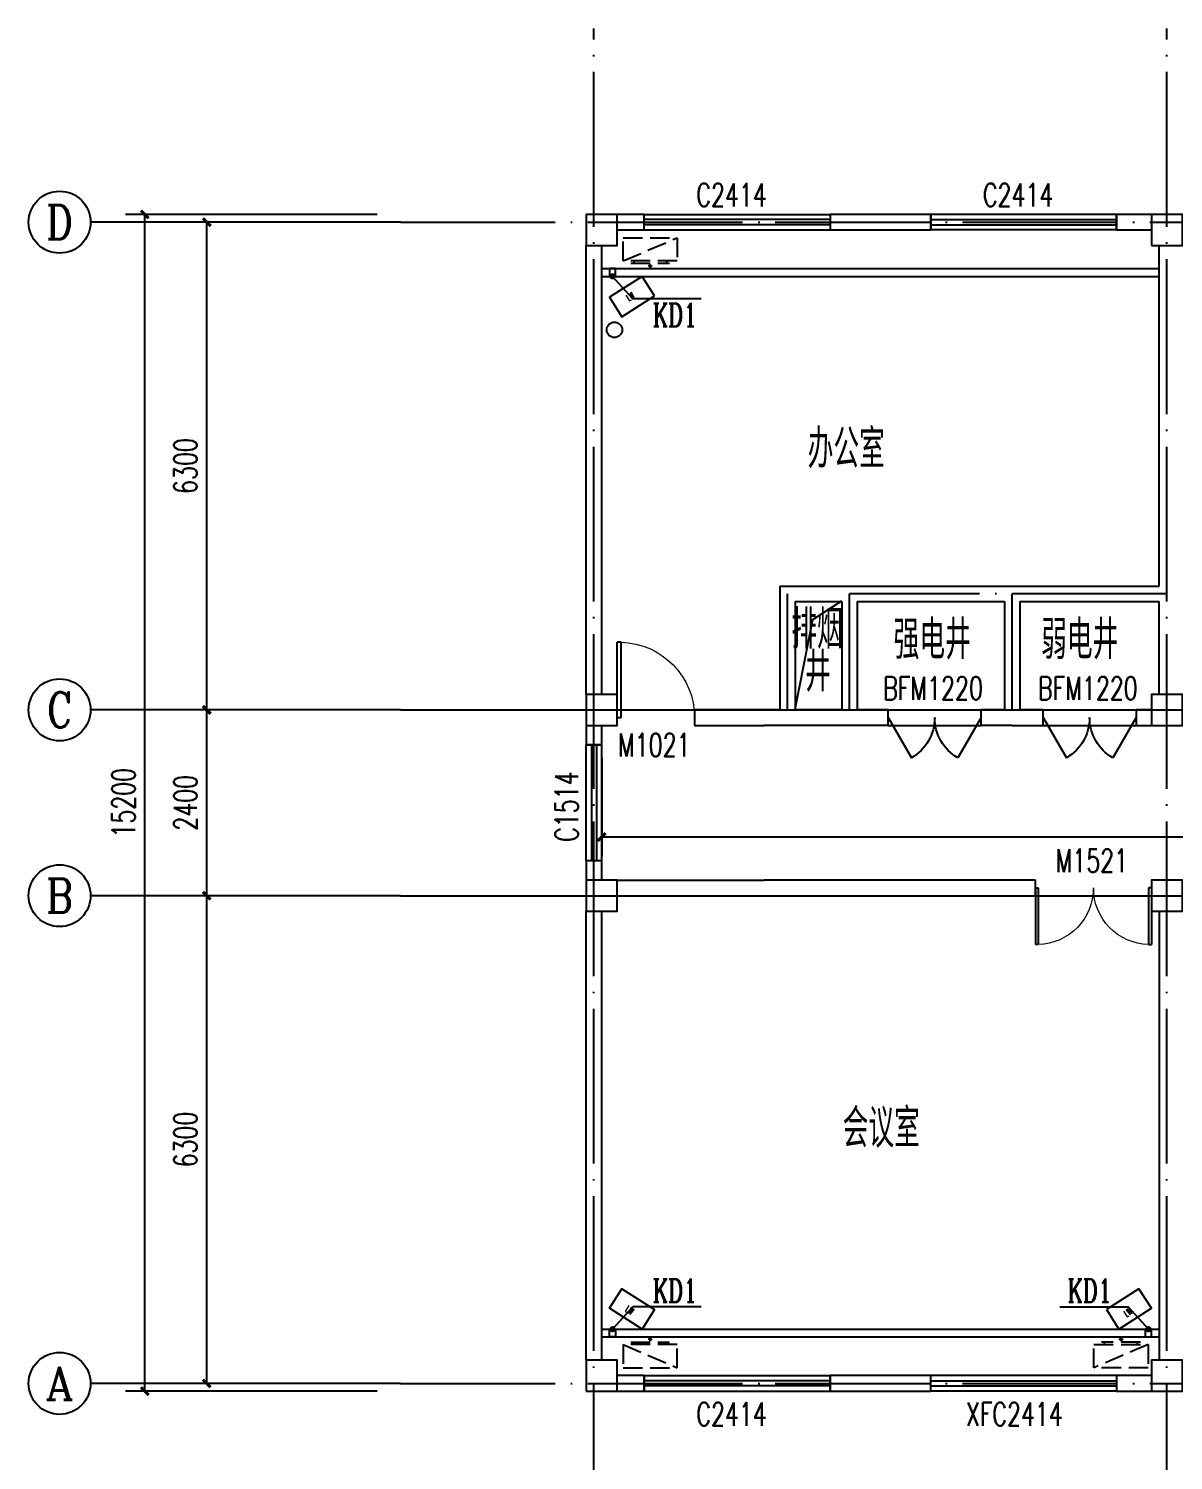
# Model space of a CAD drawing. Extents: x 5188914 to 7068445, y -542675 to 2032183.
# Drawn here: x 5205172 to 5219954, y -482356 to -463862 of the extents above; entities that cross this region are included whole.
import ezdxf
from ezdxf.enums import TextEntityAlignment as Align

# ---------------------------------------------------------------- set-up
doc = ezdxf.new("R2010")
doc.units = 0
doc.header["$LTSCALE"] = 1000
doc.header["$MEASUREMENT"] = 0
doc.linetypes.add('DASH', pattern=[0.35, 0.25, -0.1])
doc.linetypes.add('DOTE', pattern=[2.42, 2, -0.2, 0.02, -0.2])
doc.layers.get('0').update_dxf_attribs({"linetype": 'CONTINUOUS'})
doc.layers.get('Defpoints').update_dxf_attribs({"linetype": 'CONTINUOUS'})
for name, color, linetype in [('AXIS', 3, 'CONTINUOUS'), ('AXIS_TEXT', 7, 'CONTINUOUS'), ('COLUMN', 9, 'CONTINUOUS'), ('DIM_SYMB', 3, 'CONTINUOUS'), ('DOTE', 252, 'CONTINUOUS'), ('PUB_TEXT', 7, 'CONTINUOUS'), ('TH_DIM', 3, 'CONTINUOUS'), ('WALL', 251, 'CONTINUOUS'), ('WINDOW', 4, 'CONTINUOUS'), ('WINDOW_TEXT', 7, 'CONTINUOUS'), ('厨卫布置', 6, 'CONTINUOUS'), ('填充', 251, 'CONTINUOUS'), ('排水', 221, 'CONTINUOUS')]:
    doc.layers.add(name, color=color, linetype=linetype)
doc.styles.add('_TCH_AXIS', font='COMPLEX', dxfattribs={"bigfont": 'GBCBIG'})
doc.styles.add('_TCH_DIM_T3', font='SIMPLEX', dxfattribs={"width": 0.705882, "bigfont": 'GBCBIG'})
doc.styles.add('_TCH_LABEL', font='COMPLEX', dxfattribs={"bigfont": 'GBCBIG'})
doc.styles.add('_TCH_WINDOW', font='SIMPLEX', dxfattribs={"height": 3.5, "bigfont": 'GBCBIG'})
doc.styles.add('COMPLEX', font='COMPLEX')
doc.styles.add('DIM_FONT', font='SIMPLEX', dxfattribs={"width": 0.7, "bigfont": 'GBCBIG'})
doc.styles.add('schuco', font='sceie.shx', dxfattribs={"width": 0.7, "bigfont": 'sceic.shx'})
doc.dimstyles.new('_TCH_ARCH&&100', dxfattribs={"dimtxt": 297.5, "dimasz": 100, "dimexe": 250, "dimexo": 300, "dimgap": 126.25, "dimtad": 1, "dimdec": 0, "dimzin": 0, "dimdsep": 46, "dimtxsty": '_TCH_DIM_T3', "dimblk": 'ARCHTICK', "dimcen": 0.09, "dimclrt": 7, "dimazin": 2, "dimtfac": 1, "dimtdec": 0, "dimtix": 1, "dimtmove": 2, "dimatfit": 3, "dimfxl": 0, "dimtolj": 1, "dimtzin": 0, "dimarcsym": 0})

# ---------------------------------------------------------------- blocks, each defined once
blk = doc.blocks.new('A$C2E081725')
at = {"linetype": 'DASH'}
for p, q in [((700, 94), (0, 394)), ((600, 64), (100, 64)), ((138, 94), (138, 64)), ((350, 8), (327, 39)), ((350, 49), (350, 0)), ((350, 8), (373, 39)), ((563, 94), (563, 64))]:
    blk.add_line(p, q, dxfattribs=at)
blk.add_lwpolyline([(0, 394), (0, 94), (700, 94), (700, 394)], close=True, dxfattribs=at)
blk = doc.blocks.new('_AXISO')
blk.add_circle((0, 0), 0.5)
at = {"layer": 'AXIS_TEXT', "style": 'COMPLEX', "width": 1.041667}
blk.add_attdef('A', text='', height=0.56, dxfattribs=at).set_placement((-0.25, -0.28), (0.25, -0.28), align=Align.FIT)
blk = doc.blocks.new('_ArchTick')
at = {"color": 0, "linetype": 'ByBlock', "const_width": 0.4}
blk.add_lwpolyline([(-0.5, -0.5), (0.5, 0.5)], dxfattribs=at)
blk = doc.blocks.new('*D168')
at = {"layer": 'Defpoints', "color": 0}
for p in [(5212572, -472987), (5231372, -472987), (5231372, -474303)]:
    blk.add_point(p, dxfattribs=at)
at = {"layer": 'TH_DIM', "color": 0, "lineweight": -2}
for p, q in [((5212572, -473287), (5212572, -474553)), ((5231372, -473287), (5231372, -474553)), ((5212572, -474303), (5231372, -474303))]:
    blk.add_line(p, q, dxfattribs=at)
at = {"layer": 'TH_DIM', "color": 0, "lineweight": -2, "xscale": 100, "yscale": 100, "zscale": 100, "rotation": 180}
blk.add_blockref('_ArchTick', (5212572, -474303), dxfattribs=at)
at = {"layer": 'TH_DIM', "color": 0, "lineweight": -2, "xscale": 100, "yscale": 100, "zscale": 100}
blk.add_blockref('_ArchTick', (5231372, -474303), dxfattribs=at)
at = {"layer": 'TH_DIM', "color": 7, "insert": (5221972, -474028), "char_height": 297.5, "attachment_point": 5, "style": '_TCH_DIM_T3'}
blk.add_mtext('\\A1;18800', dxfattribs=at)
blk = doc.blocks.new('*D218')
at = {"layer": 'AXIS', "color": 0, "lineweight": -2}
for p, q in [((5209672, -475062), (5207222, -475062)), ((5207472, -481362), (5207472, -475062)), ((5209672, -481362), (5207222, -481362))]:
    blk.add_line(p, q, dxfattribs=at)
at = {"layer": 'Defpoints', "color": 0}
for p in [(5207472, -475062), (5209972, -475062), (5209972, -481362)]:
    blk.add_point(p, dxfattribs=at)
at = {"layer": 'AXIS', "color": 0, "lineweight": -2, "xscale": 100, "yscale": 100, "zscale": 100}
for p, rotation in [((5207472, -475062), 90), ((5207472, -481362), 270)]:
    blk.add_blockref('_ArchTick', p, dxfattribs=dict(at, rotation=rotation))
at = {"layer": 'AXIS', "color": 7, "insert": (5207197, -478212), "char_height": 297.5, "attachment_point": 5, "rotation": 90, "style": '_TCH_DIM_T3'}
blk.add_mtext('\\A1;6300', dxfattribs=at)
blk = doc.blocks.new('*D219')
at = {"layer": 'AXIS', "color": 0, "lineweight": -2}
for p, q in [((5209672, -472662), (5207222, -472662)), ((5207472, -475062), (5207472, -472662)), ((5209672, -475062), (5207222, -475062))]:
    blk.add_line(p, q, dxfattribs=at)
at = {"layer": 'Defpoints', "color": 0}
for p in [(5207472, -472662), (5209972, -472662), (5209972, -475062)]:
    blk.add_point(p, dxfattribs=at)
at = {"layer": 'AXIS', "color": 0, "lineweight": -2, "xscale": 100, "yscale": 100, "zscale": 100}
for p, rotation in [((5207472, -472662), 90), ((5207472, -475062), 270)]:
    blk.add_blockref('_ArchTick', p, dxfattribs=dict(at, rotation=rotation))
at = {"layer": 'AXIS', "color": 7, "insert": (5207197, -473862), "char_height": 297.5, "attachment_point": 5, "rotation": 90, "style": '_TCH_DIM_T3'}
blk.add_mtext('\\A1;2400', dxfattribs=at)
blk = doc.blocks.new('*D220')
at = {"layer": 'AXIS', "color": 0, "lineweight": -2}
for p, q in [((5209672, -466362), (5207222, -466362)), ((5207472, -472662), (5207472, -466362)), ((5209672, -472662), (5207222, -472662))]:
    blk.add_line(p, q, dxfattribs=at)
at = {"layer": 'Defpoints', "color": 0}
for p in [(5207472, -466362), (5209972, -466362), (5209972, -472662)]:
    blk.add_point(p, dxfattribs=at)
at = {"layer": 'AXIS', "color": 0, "lineweight": -2, "xscale": 100, "yscale": 100, "zscale": 100}
for p, rotation in [((5207472, -466362), 90), ((5207472, -472662), 270)]:
    blk.add_blockref('_ArchTick', p, dxfattribs=dict(at, rotation=rotation))
at = {"layer": 'AXIS', "color": 7, "insert": (5207197, -469512), "char_height": 297.5, "attachment_point": 5, "rotation": 90, "style": '_TCH_DIM_T3'}
blk.add_mtext('\\A1;6300', dxfattribs=at)
blk = doc.blocks.new('*D221')
at = {"layer": 'AXIS', "color": 0, "lineweight": -2}
for p, q in [((5209672, -466262), (5206422, -466262)), ((5206672, -481462), (5206672, -466262)), ((5209672, -481462), (5206422, -481462))]:
    blk.add_line(p, q, dxfattribs=at)
at = {"layer": 'Defpoints', "color": 0}
for p in [(5206672, -466262), (5209972, -466262), (5209972, -481462)]:
    blk.add_point(p, dxfattribs=at)
at = {"layer": 'AXIS', "color": 0, "lineweight": -2, "xscale": 100, "yscale": 100, "zscale": 100}
for p, rotation in [((5206672, -466262), 90), ((5206672, -481462), 270)]:
    blk.add_blockref('_ArchTick', p, dxfattribs=dict(at, rotation=rotation))
at = {"layer": 'AXIS', "color": 7, "insert": (5206397, -473862), "char_height": 297.5, "attachment_point": 5, "rotation": 90, "style": '_TCH_DIM_T3'}
blk.add_mtext('\\A1;15200', dxfattribs=at)
blk = doc.blocks.new('_FZHK')
blk.add_lwpolyline([(-0.5, -0.5), (0.5, -0.5), (0.5, 0.5), (-0.5, 0.5)], close=True)
blk = doc.blocks.new('$DorLib2D$00000231')
at = {"color": 0}
for p, q in [((-0.5, 0), (-0.25, 0.433)), ((0.5, 0), (0.25, 0.433))]:
    blk.add_line(p, q, dxfattribs=at)
for centre, start, end in [((-0.5, 0), 0, 60), ((0.5, 0), 120, 180)]:
    blk.add_arc(centre, 0.5, start, end, dxfattribs=at)
blk = doc.blocks.new('$WINLIB2D$00000001')
at = {"color": 0}
for points in [[(-0.5, 0.5), (-0.5, -0.5)], [(-0.5, 0.5), (0.5, 0.5)], [(0.5, -0.5), (0.5, 0.5)], [(0.5, 0.1667), (-0.5, 0.1667)], [(0.5, -0.1667), (-0.5, -0.1667)], [(-0.5, -0.5), (0.5, -0.5)]]:
    blk.add_lwpolyline(points, dxfattribs=at)
blk = doc.blocks.new('$DorLib2D$00000001')
for p, q in [((0.45, 0.975), (0.5, 0.975)), ((0.45, 0), (0.45, 0.975)), ((0.5, 0), (0.5, 0.975)), ((0.5, 0), (0.45, 0))]:
    blk.add_line(p, q)
at = {"lineweight": 13}
blk.add_arc((0.475, 0), 0.975, 91.4693, 180, dxfattribs=at)
blk = doc.blocks.new('$DorLib2D$00000002')
for p, q in [((-0.5, 0), (-0.5, 0.4875)), ((-0.475, 0.4875), (-0.5, 0.4875)), ((-0.475, 0), (-0.475, 0.4875)), ((0.475, 0), (0.475, 0.4875)), ((0.475, 0.4875), (0.5, 0.4875)), ((0.5, 0), (0.5, 0.4875)), ((-0.5, 0), (-0.475, 0)), ((0.5, 0), (0.475, 0))]:
    blk.add_line(p, q)
at = {"lineweight": 13}
for centre, start, end in [((-0.4875, 0), 0, 88.53072), ((0.4875, 0), 91.46928, 180)]:
    blk.add_arc(centre, 0.4875, start, end, dxfattribs=at)
blk = doc.blocks.new('$TCHSYS$WIN2D')
for p, q in [((-0.5, 0.5), (0.5, 0.5)), ((-0.5, 0.5), (-0.5, -0.5)), ((0.5, 0.5), (0.5, -0.5)), ((0.5, 0.167), (-0.5, 0.167)), ((0.5, -0.167), (-0.5, -0.167)), ((-0.5, -0.5), (0.5, -0.5))]:
    blk.add_line(p, q)

msp = doc.modelspace()

# ---------------------------------------------------------------- linework, layer by layer
at = {"linetype": 'ByBlock'}
for p, q in [((5212572.1, -467061.6), (5219772.1, -467061.6)), ((5212572.1, -467061.6), (5219772.1, -467061.6)), ((5212572.1, -480661.6), (5216072.1, -480661.6)), ((5216072.1, -480661.6), (5219772.1, -480661.6))]:
    msp.add_line(p, q, dxfattribs=at)
at = {"color": 0}
msp.add_lwpolyline([(5215072.1, -472652), (5215297.4, -471495.1), (5215672.1, -471252)], dxfattribs=at)
msp.add_circle((5212736.5, -467752.2), 100)
at = {"layer": 'AXIS', "color": 0}
for p, q in [((5209972.1, -466361.6), (5205972.1, -466361.6)), ((5209972.1, -472661.6), (5205972.1, -472661.6)), ((5209972.1, -475061.6), (5205972.1, -475061.6)), ((5209972.1, -481361.6), (5205972.1, -481361.6))]:
    msp.add_line(p, q, dxfattribs=at)
at = {"layer": 'DIM_SYMB', "const_width": 40}
for points in [[(5212725.5, -467076.5, 1), (5212698.7, -467046.8, 1)], [(5212725.5, -480646.8, 1), (5212698.7, -480676.5, 1)], [(5219618.7, -480646.8, 1), (5219645.5, -480676.5, 1)]]:
    msp.add_lwpolyline(points, format="xyb", close=True, dxfattribs=at)
at = {"layer": 'DIM_SYMB'}
for points in [[(5213854.8, -467351.5), (5212973.7, -467351.5), (5212712.1, -467061.6)], [(5213854.8, -480371.7), (5212973.7, -480371.7), (5212712.1, -480661.6)], [(5218489.5, -480371.7), (5219370.6, -480371.7), (5219632.1, -480661.6)]]:
    msp.add_lwpolyline(points, dxfattribs=at)
at = {"layer": 'DOTE', "linetype": 'DOTE'}
for p, q in [((5212472.1, -483361.6), (5212472.1, -463861.6)), ((5219872.1, -483361.6), (5219872.1, -463861.6)), ((5209972.1, -466361.6), (5236972.1, -466361.6)), ((5214972.1, -472661.6), (5214972.1, -471161.6)), ((5219872.1, -471161.6), (5215772.1, -471161.6)), ((5215772.1, -472661.6), (5215772.1, -471161.6)), ((5217872.1, -472661.6), (5217872.1, -471161.6)), ((5209972.1, -472661.6), (5236972.1, -472661.6)), ((5211572.1, -472661.6), (5235372.1, -472661.6)), ((5209972.1, -475061.6), (5236972.1, -475061.6)), ((5211572.1, -475061.6), (5235372.1, -475061.6)), ((5209972.1, -481361.6), (5236972.1, -481361.6))]:
    msp.add_line(p, q, dxfattribs=at)
at = {"layer": 'WALL', "linetype": 'ByBlock'}
for p, q in [((5213122.1, -466261.6), (5212772.1, -466261.6)), ((5213122.1, -466461.6), (5213122.1, -466261.6)), ((5216822.1, -466261.6), (5215522.1, -466261.6)), ((5215522.1, -466261.6), (5215522.1, -466461.6)), ((5216822.1, -466461.6), (5216822.1, -466261.6)), ((5219672.1, -466261.6), (5219222.1, -466261.6)), ((5219222.1, -466261.6), (5219222.1, -466461.6)), ((5212772.1, -466461.6), (5213122.1, -466461.6)), ((5215522.1, -466461.6), (5216822.1, -466461.6)), ((5219222.1, -466461.6), (5219672.1, -466461.6)), ((5212372.1, -472461.6), (5212372.1, -466661.6)), ((5212572.1, -472461.6), (5212572.1, -466661.6)), ((5219772.1, -471061.6), (5219772.1, -466661.6)), ((5214872.1, -471061.6), (5215772.1, -471061.6)), ((5214872.1, -471061.6), (5214872.1, -472661.6)), ((5215772.1, -471061.6), (5217872.1, -471061.6)), ((5217872.1, -471061.6), (5219772.1, -471061.6)), ((5215072.1, -471261.6), (5215672.1, -471261.6)), ((5215072.1, -471261.6), (5215072.1, -472661.6)), ((5215672.1, -471261.6), (5215672.1, -472661.6)), ((5215872.1, -471261.6), (5215872.1, -472661.6)), ((5215872.1, -471261.6), (5217772.1, -471261.6)), ((5217772.1, -471261.6), (5217772.1, -472661.6)), ((5217972.1, -471261.6), (5217972.1, -472661.6)), ((5217972.1, -471261.6), (5219772.1, -471261.6)), ((5219772.1, -472461.6), (5219772.1, -471261.6)), ((5214672.1, -472661.6), (5213772.1, -472661.6)), ((5213772.1, -472661.6), (5213772.1, -472861.6)), ((5214872.1, -472661.6), (5214672.1, -472661.6)), ((5215672.1, -472661.6), (5215072.1, -472661.6)), ((5216272.2, -472661.6), (5215872.1, -472661.6)), ((5216272.2, -472861.6), (5216272.2, -472661.6)), ((5217772.1, -472661.6), (5217472.2, -472661.6)), ((5217472.2, -472861.6), (5217472.2, -472661.6)), ((5218272.2, -472661.6), (5217972.1, -472661.6)), ((5218272.2, -472861.6), (5218272.2, -472661.6)), ((5219672.1, -472661.6), (5219472.2, -472661.6)), ((5219472.2, -472661.6), (5219472.2, -472861.6)), ((5212372.1, -472861.6), (5212372.1, -473111.6)), ((5212572.1, -473111.6), (5212572.1, -472861.6)), ((5213772.1, -472861.6), (5214672.1, -472861.6)), ((5214972.1, -472861.6), (5214672.1, -472861.6)), ((5215772.1, -472861.6), (5214972.1, -472861.6)), ((5216272.2, -472861.6), (5215772.1, -472861.6)), ((5217872.1, -472861.6), (5217472.2, -472861.6)), ((5217872.1, -472861.6), (5218272.2, -472861.6)), ((5219472.2, -472861.6), (5219672.1, -472861.6)), ((5212372.1, -473111.6), (5212572.1, -473111.6)), ((5212572.1, -474611.6), (5212372.1, -474611.6)), ((5212372.1, -474611.6), (5212372.1, -474861.6)), ((5212572.1, -474861.6), (5212572.1, -474611.6)), ((5212772.1, -474861.6), (5214672.1, -474861.6)), ((5218172.1, -474861.6), (5214672.1, -474861.6)), ((5218172.1, -475061.6), (5218172.1, -474861.6)), ((5212772.1, -475061.6), (5214672.1, -475061.6)), ((5214672.1, -475061.6), (5218172.1, -475061.6)), ((5212372.1, -481061.6), (5212372.1, -475261.6)), ((5212572.1, -481061.6), (5212572.1, -475261.6)), ((5219772.1, -475261.6), (5219772.1, -481061.6)), ((5213122.1, -481261.6), (5212772.1, -481261.6)), ((5213122.1, -481461.6), (5213122.1, -481261.6)), ((5216172.1, -481261.6), (5215522.1, -481261.6)), ((5215522.1, -481261.6), (5215522.1, -481461.6)), ((5216822.1, -481261.6), (5216172.1, -481261.6)), ((5216822.1, -481461.6), (5216822.1, -481261.6)), ((5219672.1, -481261.6), (5219222.1, -481261.6)), ((5219222.1, -481261.6), (5219222.1, -481461.6)), ((5212772.1, -481461.6), (5213122.1, -481461.6)), ((5215522.1, -481461.6), (5216172.1, -481461.6)), ((5216172.1, -481461.6), (5216822.1, -481461.6)), ((5219222.1, -481461.6), (5219672.1, -481461.6))]:
    msp.add_line(p, q, dxfattribs=at)
at = {"layer": 'WINDOW'}
for p, q in [((5216272.2, -472661.6), (5217472.2, -472661.6)), ((5218272.2, -472661.6), (5219472.2, -472661.6)), ((5216272.2, -472861.6), (5217472.2, -472861.6)), ((5218272.2, -472861.6), (5219472.2, -472861.6))]:
    msp.add_line(p, q, dxfattribs=at)
at = {"layer": '厨卫布置'}
for points in [[(5213254.9, -467314), (5213092.8, -467061.6), (5212672.1, -467331.9), (5212834.3, -467584.3)], [(5213254.9, -480409.2), (5213092.8, -480661.6), (5212672.1, -480391.4), (5212834.3, -480139)], [(5219089.3, -480409.2), (5219251.4, -480661.6), (5219672.1, -480391.4), (5219510, -480139)]]:
    msp.add_lwpolyline(points, close=True, dxfattribs=at)
at = {"layer": '填充', "linetype": 'DASH', "ltscale": 500}
for p, q in [((5212572.1, -466961.6), (5219772.1, -466961.6)), ((5212572.1, -466961.6), (5219772.1, -466961.6)), ((5212572.1, -480761.6), (5216072.1, -480761.6)), ((5216072.1, -480761.6), (5219772.1, -480761.6))]:
    msp.add_line(p, q, dxfattribs=at)
at = {"layer": '排水'}
for points in [[(5212752.1, -466961.6), (5212672.1, -466961.6), (5212672.1, -467061.6), (5212752.1, -467061.6)], [(5212752.1, -480761.6), (5212672.1, -480761.6), (5212672.1, -480661.6), (5212752.1, -480661.6)], [(5219592.1, -480761.6), (5219672.1, -480761.6), (5219672.1, -480661.6), (5219592.1, -480661.6)]]:
    msp.add_lwpolyline(points, close=True, dxfattribs=at)

# ---------------------------------------------------------------- block references
at = {"layer": 'AXIS', "color": 0}
ref = msp.add_blockref('_AXISO', (5205572.1, -466361.6), dxfattribs=dict(at, xscale=800, yscale=800, zscale=800))
ref.add_attrib('A', 'D', dxfattribs={"layer": 'AXIS_TEXT', "color": 0, "height": 435.3, "style": '_TCH_AXIS'}).set_placement((5205395.9, -466579.3), (5205748.3, -466579.3), align=Align.FIT)
ref = msp.add_blockref('_AXISO', (5205572.1, -472661.6), dxfattribs=dict(at, xscale=800, yscale=800, zscale=800))
ref.add_attrib('A', 'C', dxfattribs={"layer": 'AXIS_TEXT', "color": 0, "height": 455.7, "style": '_TCH_AXIS'}).set_placement((5205409.4, -472889.5), (5205734.9, -472889.5), align=Align.FIT)
ref = msp.add_blockref('_AXISO', (5205572.1, -475061.6), dxfattribs=dict(at, xscale=800, yscale=800, zscale=800))
ref.add_attrib('A', 'B', dxfattribs={"layer": 'AXIS_TEXT', "color": 0, "height": 435.3, "style": '_TCH_AXIS'}).set_placement((5205395.9, -475279.3), (5205748.3, -475279.3), align=Align.FIT)
ref = msp.add_blockref('_AXISO', (5205572.1, -481361.6), dxfattribs=dict(at, xscale=800, yscale=800, zscale=800))
ref.add_attrib('A', 'A', dxfattribs={"layer": 'AXIS_TEXT', "color": 0, "height": 425.2, "style": '_TCH_AXIS'}).set_placement((5205389.9, -481574.2), (5205754.3, -481574.2), align=Align.FIT)
at = {"layer": 'COLUMN', "linetype": 'ByBlock', "xscale": 400, "yscale": 400, "zscale": 400}
for p in [(5212572.1, -466461.6), (5219872.1, -466461.6), (5212572.1, -472661.6), (5219872.1, -472661.6), (5212572.1, -475061.6), (5219872.1, -475061.6), (5212572.1, -481261.6), (5219872.1, -481261.6)]:
    msp.add_blockref('_FZHK', p, dxfattribs=at)
at = {"layer": 'WINDOW', "linetype": 'ByBlock'}
ref = msp.add_blockref('$WINLIB2D$00000001', (5214322.1, -466361.6), dxfattribs=dict(at, xscale=2400, yscale=-199.9999928057659, zscale=2400, rotation=3.583199298957087e-08))
ref.add_attrib('A', 'C2414', (5213794.6, -466157.7), dxfattribs={"layer": 'WINDOW_TEXT', "linetype": 'ByBlock', "height": 297.5, "rotation": 0, "style": '_TCH_WINDOW', "width": 0.705882})
ref = msp.add_blockref('$WINLIB2D$00000001', (5218022.1, -466361.6), dxfattribs=dict(at, xscale=-2400, yscale=-199.9999928057659, zscale=-2400, rotation=3.583199298957087e-08))
ref.add_attrib('A', 'C2414', (5217494.6, -466157.7), dxfattribs={"layer": 'WINDOW_TEXT', "linetype": 'ByBlock', "height": 297.5, "rotation": 0, "style": '_TCH_WINDOW', "width": 0.705882})
ref = msp.add_blockref('$DorLib2D$00000001', (5213272.1, -472761.6), dxfattribs=dict(at, xscale=-1000, yscale=1000, zscale=-1000, rotation=359.9999999761271))
ref.add_attrib('A', 'M1021', (5212783.4, -473263.1), dxfattribs={"layer": 'WINDOW_TEXT', "linetype": 'ByBlock', "height": 297.5, "style": '_TCH_WINDOW', "width": 0.705882})
ref = msp.add_blockref('$DorLib2D$00000231', (5216872.2, -472761.6), dxfattribs=dict(at, xscale=1200, yscale=-1200, zscale=1200))
ref.add_attrib('A', 'BFM1220', (5216207.2, -472530.5), dxfattribs={"layer": 'WINDOW_TEXT', "linetype": 'ByBlock', "height": 297.5, "style": '_TCH_WINDOW', "width": 0.705882})
ref = msp.add_blockref('$DorLib2D$00000231', (5218872.2, -472761.6), dxfattribs=dict(at, xscale=-1200, yscale=1200, zscale=-1200, rotation=180.0000000960293))
ref.add_attrib('A', 'BFM1220', (5218207.2, -472530.5), dxfattribs={"layer": 'WINDOW_TEXT', "linetype": 'ByBlock', "height": 297.5, "rotation": 0, "style": '_TCH_WINDOW', "width": 0.705882})
ref = msp.add_blockref('$TCHSYS$WIN2D', (5212472.1, -473861.6), dxfattribs=dict(at, xscale=-1500, yscale=199.9999982714653, zscale=-1500, rotation=270.0000001285997))
ref.add_attrib('A', 'C1514', (5212268.2, -474366.1), dxfattribs={"layer": 'WINDOW_TEXT', "linetype": 'ByBlock', "height": 297.5, "rotation": 90, "style": '_TCH_WINDOW', "width": 0.705882})
ref = msp.add_blockref('$DorLib2D$00000002', (5218922.1, -474961.6), dxfattribs=dict(at, xscale=1500, yscale=-1500, zscale=1500, rotation=359.9999999998537))
ref.add_attrib('A', 'M1521', (5218433.4, -474757.7), dxfattribs={"layer": 'WINDOW_TEXT', "linetype": 'ByBlock', "height": 297.5, "style": '_TCH_WINDOW', "width": 0.705882})
ref = msp.add_blockref('$WINLIB2D$00000001', (5214322.1, -481361.6), dxfattribs=dict(at, xscale=-2400, yscale=-200.0000003811438, zscale=-2400, rotation=180.0000000306717))
ref.add_attrib('A', 'C2414', (5213794.6, -481907.7), dxfattribs={"layer": 'WINDOW_TEXT', "linetype": 'ByBlock', "height": 297.5, "rotation": 0, "style": '_TCH_WINDOW', "width": 0.705882})
ref = msp.add_blockref('$WINLIB2D$00000001', (5218022.1, -481361.6), dxfattribs=dict(at, xscale=2400, yscale=-199.9999949552584, zscale=2400, rotation=180.0000000001875))
ref.add_attrib('A', 'XFC2414', (5217276.1, -481907.7), dxfattribs={"layer": 'WINDOW_TEXT', "linetype": 'ByBlock', "height": 297.5, "style": '_TCH_WINDOW', "width": 0.705882})
at = {"layer": '厨卫布置', "xscale": -1}
msp.add_blockref('A$C2E081725', (5213548.1, -466957.1), dxfattribs=at)
at = {"layer": '厨卫布置', "rotation": 180}
msp.add_blockref('A$C2E081725', (5213548.1, -480766.1), dxfattribs=at)
at = {"layer": '厨卫布置', "xscale": -1, "rotation": 180}
msp.add_blockref('A$C2E081725', (5218928.2, -480766.1), dxfattribs=at)

# ---------------------------------------------------------------- texts
at = {"style": 'schuco', "width": 0.7}
for s, p in [('办公室', (5215231.3, -469538)), ('排烟', (5215021, -471871.8)), ('强电井', (5216340.9, -472005.5)), ('弱电井', (5218246, -472005.5)), ('井', (5215197.4, -472421.7)), ('会议室', (5215683.5, -478313.3))]:
    msp.add_text(s, height=500, dxfattribs=at).set_placement(p)
at = {"layer": 'PUB_TEXT', "style": '_TCH_LABEL', "width": 0.705882}
for p in [(5213229.5, -467709.1), (5213229.5, -480311.7), (5218584.8, -480311.7)]:
    msp.add_text('KD1', height=297.5, dxfattribs=at).set_placement(p)
at = {"layer": '厨卫布置', "style": 'DIM_FONT', "width": 0.494118}
for rotation, p in [(32.71669, (5212925.2, -467384.8)), (327.28331, (5212868.2, -480427.2)), (32.71669, (5219351, -480507.5))]:
    msp.add_text('LW', height=89.65, rotation=rotation, dxfattribs=at).set_placement(p)

# ---------------------------------------------------------------- dimensions: what is measured, and where the dimension line sits
at = {"layer": 'AXIS', "color": 0}
for p1, p2, distance, picture, middle in [((5209972.1, -481461.6), (5209972.1, -466261.6), 3300, '*D221', (5206397.1, -473861.6)), ((5209972.1, -472661.6), (5209972.1, -466361.6), 2500, '*D220', (5207197.1, -469511.6)), ((5209972.1, -475061.6), (5209972.1, -472661.6), 2500, '*D219', (5207197.1, -473861.6)), ((5209972.1, -481361.6), (5209972.1, -475061.6), 2500, '*D218', (5207197.1, -478211.6))]:
    dim = msp.add_aligned_dim(p1=p1, p2=p2, distance=distance, dimstyle='_TCH_ARCH&&100', dxfattribs=at)
    dim.commit()
    dim.dimension.update_dxf_attribs({"geometry": picture, "text_midpoint": middle})
at = {"layer": 'TH_DIM', "color": 0}
dim = msp.add_aligned_dim(p1=(5212572.1, -472986.6), p2=(5231372.1, -472986.6), distance=-1315.9, dimstyle='_TCH_ARCH&&100', dxfattribs=at)
dim.commit()
dim.dimension.update_dxf_attribs({"geometry": '*D168', "text_midpoint": (5221972.1, -474027.5)})

doc.saveas('drawing.dxf')
